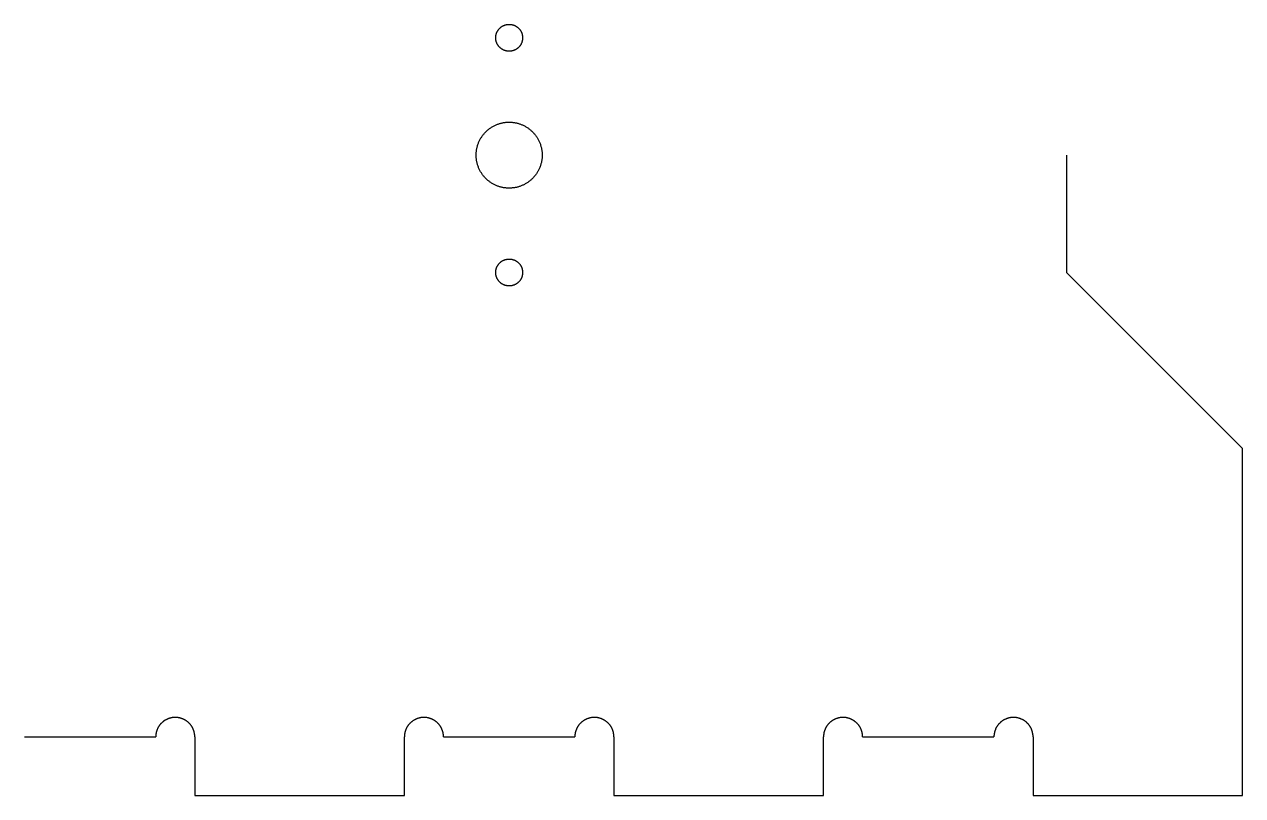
# Model space of a CAD drawing. Extents: x 20 to 1200, y -2407 to -64.
# Drawn here: x 900.9 to 1150, y -281 to -123.2 of the extents above; entities that cross this region are included whole.
import ezdxf

# ---------------------------------------------------------------- set-up
doc = ezdxf.new("R2010")
doc.units = 0
doc.layers.add('DEFAULT', color=18, linetype='CONTINUOUS')

msp = doc.modelspace()

# ---------------------------------------------------------------- linework, layer by layer
at = {"layer": 'DEFAULT', "color": 18}
for p, q in [((1114, -150.0001), (1114, -174.0001)), ((1150, -210.0001), (1114, -174.0001)), ((1150, -281), (1150, -210.0001)), ((900.8571, -269), (927.7143, -269)), ((935.7143, -269), (935.7143, -281)), ((978.5714, -281), (978.5714, -269)), ((986.5714, -269), (1013.4286, -269)), ((1021.4286, -269), (1021.4286, -281)), ((1064.2857, -281), (1064.2857, -269)), ((1072.2857, -269), (1099.1429, -269)), ((1107.143, -269), (1107.143, -281)), ((935.7143, -281), (978.5714, -281)), ((1021.4286, -281), (1064.2857, -281)), ((1107.143, -281), (1150, -281))]:
    msp.add_line(p, q, dxfattribs=at)
for points in [[(1002.75, -126, 0), (1002.75, -126.055, 0), (1002.75, -126.109, 0), (1002.75, -126.165, 0), (1002.74, -126.22, 0), (1002.74, -126.276, 0), (1002.73, -126.332, 0), (1002.72, -126.389, 0), (1002.71, -126.445, 0), (1002.7, -126.502, 0), (1002.69, -126.559, 0), (1002.68, -126.616, 0), (1002.67, -126.674, 0), (1002.65, -126.731, 0), (1002.63, -126.788, 0), (1002.62, -126.845, 0), (1002.6, -126.902, 0), (1002.58, -126.959, 0), (1002.56, -127.016, 0), (1002.53, -127.072, 0), (1002.51, -127.129, 0), (1002.48, -127.184, 0), (1002.45, -127.24, 0), (1002.43, -127.295, 0), (1002.4, -127.349, 0), (1002.36, -127.404, 0), (1002.33, -127.457, 0), (1002.3, -127.51, 0), (1002.26, -127.562, 0), (1002.23, -127.614, 0), (1002.19, -127.664, 0), (1002.15, -127.714, 0), (1002.11, -127.763, 0), (1002.07, -127.811, 0), (1002.03, -127.859, 0), (1001.98, -127.905, 0), (1001.94, -127.95, 0), (1001.89, -127.994, 0), (1001.85, -128.038, 0), (1001.8, -128.08, 0), (1001.75, -128.121, 0), (1001.7, -128.16, 0), (1001.65, -128.199, 0), (1001.6, -128.236, 0), (1001.55, -128.272, 0), (1001.5, -128.307, 0), (1001.44, -128.341, 0), (1001.39, -128.373, 0), (1001.34, -128.404, 0), (1001.28, -128.433, 0), (1001.23, -128.462, 0), (1001.17, -128.489, 0), (1001.11, -128.514, 0), (1001.06, -128.538, 0), (1001, -128.561, 0), (1000.94, -128.583, 0), (1000.89, -128.603, 0), (1000.83, -128.622, 0), (1000.77, -128.639, 0), (1000.72, -128.655, 0), (1000.66, -128.67, 0), (1000.6, -128.683, 0), (1000.54, -128.696, 0), (1000.49, -128.706, 0), (1000.43, -128.716, 0), (1000.37, -128.724, 0), (1000.32, -128.732, 0), (1000.26, -128.738, 0), (1000.21, -128.742, 0), (1000.15, -128.746, 0), (1000.1, -128.748, 0), (1000.04, -128.75, 0), (999.986, -128.75, 0), (999.932, -128.749, 0), (999.877, -128.747, 0), (999.822, -128.744, 0), (999.766, -128.74, 0), (999.71, -128.735, 0), (999.654, -128.728, 0), (999.597, -128.72, 0), (999.54, -128.711, 0), (999.484, -128.701, 0), (999.427, -128.69, 0), (999.369, -128.677, 0), (999.312, -128.663, 0), (999.255, -128.647, 0), (999.198, -128.63, 0), (999.141, -128.612, 0), (999.084, -128.593, 0), (999.027, -128.572, 0), (998.97, -128.55, 0), (998.914, -128.526, 0), (998.858, -128.502, 0), (998.802, -128.475, 0), (998.746, -128.448, 0), (998.691, -128.419, 0), (998.637, -128.389, 0), (998.583, -128.357, 0), (998.53, -128.324, 0), (998.477, -128.29, 0), (998.425, -128.254, 0), (998.374, -128.218, 0), (998.323, -128.18, 0), (998.274, -128.141, 0), (998.225, -128.1, 0), (998.177, -128.059, 0), (998.13, -128.016, 0), (998.084, -127.973, 0), (998.039, -127.928, 0), (997.995, -127.882, 0), (997.952, -127.835, 0), (997.91, -127.787, 0), (997.869, -127.739, 0), (997.83, -127.689, 0), (997.792, -127.639, 0), (997.755, -127.588, 0), (997.719, -127.536, 0), (997.684, -127.484, 0), (997.651, -127.43, 0), (997.619, -127.377, 0), (997.589, -127.322, 0), (997.559, -127.267, 0), (997.532, -127.212, 0), (997.505, -127.157, 0), (997.48, -127.101, 0), (997.456, -127.044, 0), (997.433, -126.988, 0), (997.412, -126.931, 0), (997.392, -126.874, 0), (997.374, -126.817, 0), (997.357, -126.759, 0), (997.341, -126.702, 0), (997.327, -126.645, 0), (997.314, -126.588, 0), (997.302, -126.531, 0), (997.291, -126.474, 0), (997.282, -126.417, 0), (997.274, -126.36, 0), (997.267, -126.304, 0), (997.261, -126.248, 0), (997.257, -126.192, 0), (997.253, -126.137, 0), (997.251, -126.082, 0), (997.25, -126.027, 0), (997.25, -125.973, 0), (997.251, -125.918, 0), (997.253, -125.863, 0), (997.257, -125.808, 0), (997.261, -125.752, 0), (997.267, -125.696, 0), (997.274, -125.64, 0), (997.282, -125.583, 0), (997.291, -125.526, 0), (997.302, -125.469, 0), (997.314, -125.412, 0), (997.327, -125.355, 0), (997.341, -125.298, 0), (997.357, -125.241, 0), (997.374, -125.184, 0), (997.392, -125.126, 0), (997.412, -125.069, 0), (997.433, -125.013, 0), (997.456, -124.956, 0), (997.48, -124.9, 0), (997.505, -124.844, 0), (997.532, -124.788, 0), (997.559, -124.733, 0), (997.589, -124.678, 0), (997.619, -124.624, 0), (997.651, -124.57, 0), (997.684, -124.517, 0), (997.719, -124.464, 0), (997.755, -124.412, 0), (997.792, -124.361, 0), (997.83, -124.311, 0), (997.869, -124.261, 0), (997.91, -124.213, 0), (997.952, -124.165, 0), (997.995, -124.118, 0), (998.039, -124.072, 0), (998.084, -124.028, 0), (998.13, -123.984, 0), (998.177, -123.941, 0), (998.225, -123.9, 0), (998.274, -123.86, 0), (998.323, -123.82, 0), (998.374, -123.782, 0), (998.425, -123.746, 0), (998.477, -123.71, 0), (998.53, -123.676, 0), (998.583, -123.643, 0), (998.637, -123.612, 0), (998.691, -123.581, 0), (998.746, -123.552, 0), (998.802, -123.525, 0), (998.858, -123.499, 0), (998.914, -123.474, 0), (998.97, -123.45, 0), (999.027, -123.428, 0), (999.084, -123.407, 0), (999.141, -123.388, 0), (999.198, -123.37, 0), (999.255, -123.353, 0), (999.312, -123.338, 0), (999.369, -123.323, 0), (999.427, -123.311, 0), (999.484, -123.299, 0), (999.54, -123.289, 0), (999.597, -123.28, 0), (999.654, -123.272, 0), (999.71, -123.265, 0), (999.766, -123.26, 0), (999.822, -123.256, 0), (999.877, -123.253, 0), (999.932, -123.251, 0), (999.986, -123.25, 0), (1000.04, -123.25, 0), (1000.1, -123.252, 0), (1000.15, -123.254, 0), (1000.21, -123.258, 0), (1000.26, -123.263, 0), (1000.32, -123.269, 0), (1000.37, -123.276, 0), (1000.43, -123.284, 0), (1000.49, -123.294, 0), (1000.54, -123.305, 0), (1000.6, -123.317, 0), (1000.66, -123.33, 0), (1000.72, -123.345, 0), (1000.77, -123.361, 0), (1000.83, -123.379, 0), (1000.89, -123.397, 0), (1000.94, -123.418, 0), (1001, -123.439, 0), (1001.06, -123.462, 0), (1001.11, -123.486, 0), (1001.17, -123.512, 0), (1001.23, -123.538, 0), (1001.28, -123.567, 0), (1001.34, -123.596, 0), (1001.39, -123.627, 0), (1001.44, -123.659, 0), (1001.5, -123.693, 0), (1001.55, -123.728, 0), (1001.6, -123.764, 0), (1001.65, -123.801, 0), (1001.7, -123.84, 0), (1001.75, -123.88, 0), (1001.8, -123.92, 0), (1001.85, -123.963, 0), (1001.89, -124.006, 0), (1001.94, -124.05, 0), (1001.98, -124.095, 0), (1002.03, -124.142, 0), (1002.07, -124.189, 0), (1002.11, -124.237, 0), (1002.15, -124.286, 0), (1002.19, -124.336, 0), (1002.23, -124.387, 0), (1002.26, -124.438, 0), (1002.3, -124.49, 0), (1002.33, -124.543, 0), (1002.36, -124.597, 0), (1002.4, -124.651, 0), (1002.43, -124.705, 0), (1002.45, -124.76, 0), (1002.48, -124.816, 0), (1002.51, -124.872, 0), (1002.53, -124.928, 0), (1002.56, -124.984, 0), (1002.58, -125.041, 0), (1002.6, -125.098, 0), (1002.62, -125.155, 0), (1002.63, -125.212, 0), (1002.65, -125.269, 0), (1002.67, -125.327, 0), (1002.68, -125.384, 0), (1002.69, -125.441, 0), (1002.7, -125.498, 0), (1002.71, -125.555, 0), (1002.72, -125.611, 0), (1002.73, -125.668, 0), (1002.74, -125.724, 0), (1002.74, -125.78, 0), (1002.75, -125.836, 0), (1002.75, -125.891, 0), (1002.75, -125.946, 0), (1002.75, -126, 0)], [(1006.75, -150, 0), (1006.75, -150.134, 0), (1006.74, -150.268, 0), (1006.74, -150.404, 0), (1006.73, -150.54, 0), (1006.72, -150.678, 0), (1006.7, -150.815, 0), (1006.68, -150.954, 0), (1006.66, -151.093, 0), (1006.64, -151.233, 0), (1006.61, -151.373, 0), (1006.58, -151.513, 0), (1006.54, -151.653, 0), (1006.51, -151.794, 0), (1006.47, -151.934, 0), (1006.42, -152.075, 0), (1006.38, -152.215, 0), (1006.33, -152.354, 0), (1006.27, -152.493, 0), (1006.22, -152.632, 0), (1006.16, -152.77, 0), (1006.09, -152.907, 0), (1006.03, -153.043, 0), (1005.95, -153.178, 0), (1005.88, -153.312, 0), (1005.8, -153.445, 0), (1005.72, -153.576, 0), (1005.64, -153.706, 0), (1005.56, -153.834, 0), (1005.47, -153.96, 0), (1005.37, -154.085, 0), (1005.28, -154.207, 0), (1005.18, -154.328, 0), (1005.08, -154.446, 0), (1004.98, -154.562, 0), (1004.87, -154.676, 0), (1004.76, -154.787, 0), (1004.65, -154.895, 0), (1004.53, -155.001, 0), (1004.42, -155.105, 0), (1004.3, -155.205, 0), (1004.18, -155.303, 0), (1004.05, -155.397, 0), (1003.93, -155.489, 0), (1003.8, -155.578, 0), (1003.67, -155.663, 0), (1003.54, -155.745, 0), (1003.41, -155.824, 0), (1003.28, -155.9, 0), (1003.14, -155.973, 0), (1003.01, -156.042, 0), (1002.87, -156.108, 0), (1002.74, -156.171, 0), (1002.6, -156.23, 0), (1002.46, -156.286, 0), (1002.32, -156.339, 0), (1002.18, -156.389, 0), (1002.04, -156.435, 0), (1001.9, -156.478, 0), (1001.76, -156.517, 0), (1001.62, -156.553, 0), (1001.48, -156.586, 0), (1001.34, -156.616, 0), (1001.2, -156.643, 0), (1001.06, -156.667, 0), (1000.92, -156.687, 0), (1000.78, -156.705, 0), (1000.64, -156.719, 0), (1000.51, -156.731, 0), (1000.37, -156.74, 0), (1000.23, -156.746, 0), (1000.1, -156.749, 0), (999.967, -156.75, 0), (999.833, -156.748, 0), (999.698, -156.743, 0), (999.562, -156.736, 0), (999.426, -156.726, 0), (999.288, -156.713, 0), (999.15, -156.696, 0), (999.011, -156.677, 0), (998.872, -156.655, 0), (998.732, -156.63, 0), (998.592, -156.602, 0), (998.452, -156.57, 0), (998.312, -156.536, 0), (998.171, -156.498, 0), (998.031, -156.457, 0), (997.891, -156.412, 0), (997.751, -156.364, 0), (997.611, -156.313, 0), (997.472, -156.259, 0), (997.334, -156.201, 0), (997.196, -156.14, 0), (997.059, -156.076, 0), (996.923, -156.008, 0), (996.788, -155.937, 0), (996.655, -155.863, 0), (996.522, -155.785, 0), (996.391, -155.705, 0), (996.262, -155.621, 0), (996.134, -155.534, 0), (996.009, -155.444, 0), (995.884, -155.35, 0), (995.762, -155.254, 0), (995.643, -155.155, 0), (995.525, -155.053, 0), (995.409, -154.949, 0), (995.296, -154.841, 0), (995.186, -154.732, 0), (995.078, -154.619, 0), (994.973, -154.504, 0), (994.87, -154.387, 0), (994.77, -154.268, 0), (994.674, -154.146, 0), (994.58, -154.023, 0), (994.489, -153.897, 0), (994.401, -153.77, 0), (994.316, -153.641, 0), (994.235, -153.511, 0), (994.156, -153.379, 0), (994.081, -153.245, 0), (994.01, -153.111, 0), (993.941, -152.975, 0), (993.876, -152.839, 0), (993.814, -152.701, 0), (993.755, -152.563, 0), (993.7, -152.424, 0), (993.648, -152.284, 0), (993.6, -152.145, 0), (993.554, -152.004, 0), (993.512, -151.864, 0), (993.474, -151.724, 0), (993.438, -151.583, 0), (993.406, -151.443, 0), (993.377, -151.303, 0), (993.351, -151.163, 0), (993.328, -151.024, 0), (993.308, -150.885, 0), (993.291, -150.746, 0), (993.277, -150.609, 0), (993.267, -150.472, 0), (993.258, -150.336, 0), (993.253, -150.201, 0), (993.25, -150.067, 0), (993.25, -149.933, 0), (993.253, -149.799, 0), (993.258, -149.664, 0), (993.267, -149.528, 0), (993.277, -149.391, 0), (993.291, -149.254, 0), (993.308, -149.116, 0), (993.328, -148.977, 0), (993.351, -148.837, 0), (993.377, -148.698, 0), (993.406, -148.557, 0), (993.438, -148.417, 0), (993.474, -148.277, 0), (993.512, -148.136, 0), (993.554, -147.996, 0), (993.6, -147.856, 0), (993.648, -147.716, 0), (993.7, -147.576, 0), (993.755, -147.437, 0), (993.814, -147.299, 0), (993.876, -147.162, 0), (993.941, -147.025, 0), (994.01, -146.889, 0), (994.081, -146.755, 0), (994.156, -146.622, 0), (994.235, -146.49, 0), (994.316, -146.359, 0), (994.401, -146.23, 0), (994.489, -146.103, 0), (994.58, -145.977, 0), (994.674, -145.854, 0), (994.77, -145.732, 0), (994.87, -145.613, 0), (994.973, -145.496, 0), (995.078, -145.381, 0), (995.186, -145.269, 0), (995.296, -145.159, 0), (995.409, -145.051, 0), (995.525, -144.947, 0), (995.643, -144.845, 0), (995.762, -144.746, 0), (995.884, -144.65, 0), (996.009, -144.557, 0), (996.134, -144.467, 0), (996.262, -144.38, 0), (996.391, -144.296, 0), (996.522, -144.215, 0), (996.655, -144.137, 0), (996.788, -144.063, 0), (996.923, -143.992, 0), (997.059, -143.925, 0), (997.196, -143.86, 0), (997.334, -143.799, 0), (997.472, -143.741, 0), (997.611, -143.687, 0), (997.751, -143.636, 0), (997.891, -143.588, 0), (998.031, -143.544, 0), (998.171, -143.503, 0), (998.312, -143.465, 0), (998.452, -143.43, 0), (998.592, -143.399, 0), (998.732, -143.37, 0), (998.872, -143.345, 0), (999.011, -143.323, 0), (999.15, -143.304, 0), (999.288, -143.288, 0), (999.426, -143.275, 0), (999.562, -143.264, 0), (999.698, -143.257, 0), (999.833, -143.252, 0), (999.967, -143.25, 0), (1000.1, -143.251, 0), (1000.23, -143.254, 0), (1000.37, -143.26, 0), (1000.51, -143.269, 0), (1000.64, -143.281, 0), (1000.78, -143.295, 0), (1000.92, -143.313, 0), (1001.06, -143.334, 0), (1001.2, -143.357, 0), (1001.34, -143.384, 0), (1001.48, -143.414, 0), (1001.62, -143.447, 0), (1001.76, -143.483, 0), (1001.9, -143.523, 0), (1002.04, -143.566, 0), (1002.18, -143.612, 0), (1002.32, -143.661, 0), (1002.46, -143.714, 0), (1002.6, -143.77, 0), (1002.74, -143.829, 0), (1002.87, -143.892, 0), (1003.01, -143.958, 0), (1003.14, -144.027, 0), (1003.28, -144.1, 0), (1003.41, -144.176, 0), (1003.54, -144.255, 0), (1003.67, -144.337, 0), (1003.8, -144.423, 0), (1003.93, -144.511, 0), (1004.05, -144.603, 0), (1004.18, -144.698, 0), (1004.3, -144.795, 0), (1004.42, -144.896, 0), (1004.53, -144.999, 0), (1004.65, -145.105, 0), (1004.76, -145.213, 0), (1004.87, -145.325, 0), (1004.98, -145.438, 0), (1005.08, -145.554, 0), (1005.18, -145.672, 0), (1005.28, -145.793, 0), (1005.37, -145.915, 0), (1005.47, -146.04, 0), (1005.56, -146.166, 0), (1005.64, -146.294, 0), (1005.72, -146.424, 0), (1005.8, -146.555, 0), (1005.88, -146.688, 0), (1005.95, -146.822, 0), (1006.03, -146.957, 0), (1006.09, -147.093, 0), (1006.16, -147.23, 0), (1006.22, -147.368, 0), (1006.27, -147.507, 0), (1006.33, -147.646, 0), (1006.38, -147.786, 0), (1006.42, -147.926, 0), (1006.47, -148.066, 0), (1006.51, -148.206, 0), (1006.54, -148.347, 0), (1006.58, -148.487, 0), (1006.61, -148.628, 0), (1006.64, -148.768, 0), (1006.66, -148.907, 0), (1006.68, -149.046, 0), (1006.7, -149.185, 0), (1006.72, -149.323, 0), (1006.73, -149.46, 0), (1006.74, -149.596, 0), (1006.74, -149.732, 0), (1006.75, -149.867, 0), (1006.75, -150, 0)], [(1002.75, -174, 0), (1002.75, -174.055, 0), (1002.75, -174.109, 0), (1002.75, -174.165, 0), (1002.74, -174.22, 0), (1002.74, -174.276, 0), (1002.73, -174.332, 0), (1002.72, -174.389, 0), (1002.71, -174.445, 0), (1002.7, -174.502, 0), (1002.69, -174.559, 0), (1002.68, -174.616, 0), (1002.67, -174.674, 0), (1002.65, -174.731, 0), (1002.63, -174.788, 0), (1002.62, -174.845, 0), (1002.6, -174.902, 0), (1002.58, -174.959, 0), (1002.56, -175.016, 0), (1002.53, -175.072, 0), (1002.51, -175.129, 0), (1002.48, -175.184, 0), (1002.45, -175.24, 0), (1002.43, -175.295, 0), (1002.4, -175.349, 0), (1002.36, -175.404, 0), (1002.33, -175.457, 0), (1002.3, -175.51, 0), (1002.26, -175.562, 0), (1002.23, -175.614, 0), (1002.19, -175.664, 0), (1002.15, -175.714, 0), (1002.11, -175.763, 0), (1002.07, -175.811, 0), (1002.03, -175.859, 0), (1001.98, -175.905, 0), (1001.94, -175.95, 0), (1001.89, -175.994, 0), (1001.85, -176.038, 0), (1001.8, -176.08, 0), (1001.75, -176.121, 0), (1001.7, -176.16, 0), (1001.65, -176.199, 0), (1001.6, -176.236, 0), (1001.55, -176.272, 0), (1001.5, -176.307, 0), (1001.44, -176.341, 0), (1001.39, -176.373, 0), (1001.34, -176.404, 0), (1001.28, -176.433, 0), (1001.23, -176.462, 0), (1001.17, -176.489, 0), (1001.11, -176.514, 0), (1001.06, -176.538, 0), (1001, -176.561, 0), (1000.94, -176.583, 0), (1000.89, -176.603, 0), (1000.83, -176.622, 0), (1000.77, -176.639, 0), (1000.72, -176.655, 0), (1000.66, -176.67, 0), (1000.6, -176.683, 0), (1000.54, -176.696, 0), (1000.49, -176.706, 0), (1000.43, -176.716, 0), (1000.37, -176.724, 0), (1000.32, -176.732, 0), (1000.26, -176.738, 0), (1000.21, -176.742, 0), (1000.15, -176.746, 0), (1000.1, -176.748, 0), (1000.04, -176.75, 0), (999.986, -176.75, 0), (999.932, -176.749, 0), (999.877, -176.747, 0), (999.822, -176.744, 0), (999.766, -176.74, 0), (999.71, -176.735, 0), (999.654, -176.728, 0), (999.597, -176.72, 0), (999.54, -176.711, 0), (999.484, -176.701, 0), (999.427, -176.69, 0), (999.369, -176.677, 0), (999.312, -176.663, 0), (999.255, -176.647, 0), (999.198, -176.63, 0), (999.141, -176.612, 0), (999.084, -176.593, 0), (999.027, -176.572, 0), (998.97, -176.55, 0), (998.914, -176.526, 0), (998.858, -176.502, 0), (998.802, -176.475, 0), (998.746, -176.448, 0), (998.691, -176.419, 0), (998.637, -176.389, 0), (998.583, -176.357, 0), (998.53, -176.324, 0), (998.477, -176.29, 0), (998.425, -176.254, 0), (998.374, -176.218, 0), (998.323, -176.18, 0), (998.274, -176.141, 0), (998.225, -176.1, 0), (998.177, -176.059, 0), (998.13, -176.016, 0), (998.084, -175.973, 0), (998.039, -175.928, 0), (997.995, -175.882, 0), (997.952, -175.835, 0), (997.91, -175.787, 0), (997.869, -175.739, 0), (997.83, -175.689, 0), (997.792, -175.639, 0), (997.755, -175.588, 0), (997.719, -175.536, 0), (997.684, -175.484, 0), (997.651, -175.43, 0), (997.619, -175.377, 0), (997.589, -175.322, 0), (997.559, -175.267, 0), (997.532, -175.212, 0), (997.505, -175.157, 0), (997.48, -175.101, 0), (997.456, -175.044, 0), (997.433, -174.988, 0), (997.412, -174.931, 0), (997.392, -174.874, 0), (997.374, -174.817, 0), (997.357, -174.759, 0), (997.341, -174.702, 0), (997.327, -174.645, 0), (997.314, -174.588, 0), (997.302, -174.531, 0), (997.291, -174.474, 0), (997.282, -174.417, 0), (997.274, -174.36, 0), (997.267, -174.304, 0), (997.261, -174.248, 0), (997.257, -174.192, 0), (997.253, -174.137, 0), (997.251, -174.082, 0), (997.25, -174.027, 0), (997.25, -173.973, 0), (997.251, -173.918, 0), (997.253, -173.863, 0), (997.257, -173.808, 0), (997.261, -173.752, 0), (997.267, -173.696, 0), (997.274, -173.64, 0), (997.282, -173.583, 0), (997.291, -173.526, 0), (997.302, -173.469, 0), (997.314, -173.412, 0), (997.327, -173.355, 0), (997.341, -173.298, 0), (997.357, -173.241, 0), (997.374, -173.184, 0), (997.392, -173.126, 0), (997.412, -173.069, 0), (997.433, -173.013, 0), (997.456, -172.956, 0), (997.48, -172.9, 0), (997.505, -172.844, 0), (997.532, -172.788, 0), (997.559, -172.733, 0), (997.589, -172.678, 0), (997.619, -172.624, 0), (997.651, -172.57, 0), (997.684, -172.517, 0), (997.719, -172.464, 0), (997.755, -172.412, 0), (997.792, -172.361, 0), (997.83, -172.311, 0), (997.869, -172.261, 0), (997.91, -172.213, 0), (997.952, -172.165, 0), (997.995, -172.118, 0), (998.039, -172.072, 0), (998.084, -172.028, 0), (998.13, -171.984, 0), (998.177, -171.941, 0), (998.225, -171.9, 0), (998.274, -171.86, 0), (998.323, -171.82, 0), (998.374, -171.782, 0), (998.425, -171.746, 0), (998.477, -171.71, 0), (998.53, -171.676, 0), (998.583, -171.643, 0), (998.637, -171.612, 0), (998.691, -171.581, 0), (998.746, -171.552, 0), (998.802, -171.525, 0), (998.858, -171.499, 0), (998.914, -171.474, 0), (998.97, -171.45, 0), (999.027, -171.428, 0), (999.084, -171.407, 0), (999.141, -171.388, 0), (999.198, -171.37, 0), (999.255, -171.353, 0), (999.312, -171.338, 0), (999.369, -171.323, 0), (999.427, -171.311, 0), (999.484, -171.299, 0), (999.54, -171.289, 0), (999.597, -171.28, 0), (999.654, -171.272, 0), (999.71, -171.265, 0), (999.766, -171.26, 0), (999.822, -171.256, 0), (999.877, -171.253, 0), (999.932, -171.251, 0), (999.986, -171.25, 0), (1000.04, -171.25, 0), (1000.1, -171.252, 0), (1000.15, -171.254, 0), (1000.21, -171.258, 0), (1000.26, -171.263, 0), (1000.32, -171.269, 0), (1000.37, -171.276, 0), (1000.43, -171.284, 0), (1000.49, -171.294, 0), (1000.54, -171.305, 0), (1000.6, -171.317, 0), (1000.66, -171.33, 0), (1000.72, -171.345, 0), (1000.77, -171.361, 0), (1000.83, -171.379, 0), (1000.89, -171.397, 0), (1000.94, -171.418, 0), (1001, -171.439, 0), (1001.06, -171.462, 0), (1001.11, -171.486, 0), (1001.17, -171.512, 0), (1001.23, -171.538, 0), (1001.28, -171.567, 0), (1001.34, -171.596, 0), (1001.39, -171.627, 0), (1001.44, -171.659, 0), (1001.5, -171.693, 0), (1001.55, -171.728, 0), (1001.6, -171.764, 0), (1001.65, -171.801, 0), (1001.7, -171.84, 0), (1001.75, -171.88, 0), (1001.8, -171.92, 0), (1001.85, -171.963, 0), (1001.89, -172.006, 0), (1001.94, -172.05, 0), (1001.98, -172.095, 0), (1002.03, -172.142, 0), (1002.07, -172.189, 0), (1002.11, -172.237, 0), (1002.15, -172.286, 0), (1002.19, -172.336, 0), (1002.23, -172.387, 0), (1002.26, -172.438, 0), (1002.3, -172.49, 0), (1002.33, -172.543, 0), (1002.36, -172.597, 0), (1002.4, -172.651, 0), (1002.43, -172.705, 0), (1002.45, -172.76, 0), (1002.48, -172.816, 0), (1002.51, -172.872, 0), (1002.53, -172.928, 0), (1002.56, -172.984, 0), (1002.58, -173.041, 0), (1002.6, -173.098, 0), (1002.62, -173.155, 0), (1002.63, -173.212, 0), (1002.65, -173.269, 0), (1002.67, -173.327, 0), (1002.68, -173.384, 0), (1002.69, -173.441, 0), (1002.7, -173.498, 0), (1002.71, -173.555, 0), (1002.72, -173.611, 0), (1002.73, -173.668, 0), (1002.74, -173.724, 0), (1002.74, -173.78, 0), (1002.75, -173.836, 0), (1002.75, -173.891, 0), (1002.75, -173.946, 0), (1002.75, -174, 0)], [(935.714, -269, 0), (935.714, -268.929, 0), (935.712, -268.857, 0), (935.708, -268.784, 0), (935.704, -268.711, 0), (935.698, -268.638, 0), (935.691, -268.565, 0), (935.682, -268.491, 0), (935.672, -268.417, 0), (935.66, -268.342, 0), (935.647, -268.267, 0), (935.632, -268.193, 0), (935.616, -268.118, 0), (935.598, -268.043, 0), (935.579, -267.967, 0), (935.558, -267.892, 0), (935.535, -267.817, 0), (935.511, -267.742, 0), (935.486, -267.667, 0), (935.459, -267.593, 0), (935.43, -267.518, 0), (935.399, -267.444, 0), (935.367, -267.37, 0), (935.334, -267.297, 0), (935.298, -267.224, 0), (935.262, -267.152, 0), (935.223, -267.08, 0), (935.183, -267.008, 0), (935.142, -266.938, 0), (935.098, -266.868, 0), (935.054, -266.798, 0), (935.008, -266.73, 0), (934.96, -266.662, 0), (934.911, -266.595, 0), (934.86, -266.53, 0), (934.808, -266.465, 0), (934.755, -266.401, 0), (934.7, -266.338, 0), (934.644, -266.277, 0), (934.587, -266.216, 0), (934.528, -266.157, 0), (934.468, -266.099, 0), (934.407, -266.042, 0), (934.345, -265.987, 0), (934.282, -265.933, 0), (934.217, -265.88, 0), (934.152, -265.829, 0), (934.086, -265.779, 0), (934.018, -265.73, 0), (933.95, -265.683, 0), (933.882, -265.638, 0), (933.812, -265.594, 0), (933.742, -265.552, 0), (933.67, -265.511, 0), (933.599, -265.472, 0), (933.527, -265.434, 0), (933.454, -265.398, 0), (933.381, -265.364, 0), (933.307, -265.331, 0), (933.233, -265.3, 0), (933.159, -265.27, 0), (933.084, -265.242, 0), (933.009, -265.215, 0), (932.935, -265.191, 0), (932.86, -265.167, 0), (932.784, -265.146, 0), (932.709, -265.126, 0), (932.634, -265.107, 0), (932.559, -265.09, 0), (932.484, -265.075, 0), (932.409, -265.061, 0), (932.335, -265.048, 0), (932.261, -265.037, 0), (932.187, -265.028, 0), (932.113, -265.02, 0), (932.039, -265.013, 0), (931.966, -265.008, 0), (931.894, -265.004, 0), (931.822, -265.001, 0), (931.75, -265, 0), (931.679, -265, 0), (931.607, -265.001, 0), (931.535, -265.004, 0), (931.462, -265.008, 0), (931.389, -265.013, 0), (931.316, -265.02, 0), (931.242, -265.028, 0), (931.168, -265.037, 0), (931.094, -265.048, 0), (931.019, -265.061, 0), (930.944, -265.075, 0), (930.869, -265.09, 0), (930.794, -265.107, 0), (930.719, -265.126, 0), (930.644, -265.146, 0), (930.569, -265.167, 0), (930.494, -265.191, 0), (930.419, -265.215, 0), (930.344, -265.242, 0), (930.27, -265.27, 0), (930.196, -265.3, 0), (930.122, -265.331, 0), (930.048, -265.364, 0), (929.975, -265.398, 0), (929.902, -265.434, 0), (929.83, -265.472, 0), (929.758, -265.511, 0), (929.687, -265.552, 0), (929.617, -265.594, 0), (929.547, -265.638, 0), (929.478, -265.683, 0), (929.41, -265.73, 0), (929.343, -265.779, 0), (929.277, -265.829, 0), (929.211, -265.88, 0), (929.147, -265.933, 0), (929.084, -265.987, 0), (929.022, -266.042, 0), (928.961, -266.099, 0), (928.901, -266.157, 0), (928.842, -266.216, 0), (928.785, -266.277, 0), (928.729, -266.338, 0), (928.674, -266.401, 0), (928.62, -266.465, 0), (928.568, -266.53, 0), (928.518, -266.595, 0), (928.469, -266.662, 0), (928.421, -266.73, 0), (928.375, -266.798, 0), (928.33, -266.868, 0), (928.287, -266.938, 0), (928.245, -267.008, 0), (928.205, -267.08, 0), (928.167, -267.152, 0), (928.13, -267.224, 0), (928.095, -267.297, 0), (928.061, -267.37, 0), (928.029, -267.444, 0), (927.999, -267.518, 0), (927.97, -267.593, 0), (927.943, -267.667, 0), (927.917, -267.742, 0), (927.893, -267.817, 0), (927.871, -267.892, 0), (927.85, -267.967, 0), (927.831, -268.043, 0), (927.813, -268.118, 0), (927.797, -268.193, 0), (927.782, -268.267, 0), (927.769, -268.342, 0), (927.757, -268.417, 0), (927.747, -268.491, 0), (927.738, -268.565, 0), (927.731, -268.638, 0), (927.725, -268.711, 0), (927.72, -268.784, 0), (927.717, -268.857, 0), (927.715, -268.929, 0), (927.714, -269, 0)], [(986.571, -269, 0), (986.571, -268.929, 0), (986.569, -268.857, 0), (986.566, -268.784, 0), (986.561, -268.711, 0), (986.555, -268.638, 0), (986.548, -268.565, 0), (986.539, -268.491, 0), (986.529, -268.417, 0), (986.517, -268.342, 0), (986.504, -268.267, 0), (986.489, -268.193, 0), (986.473, -268.118, 0), (986.455, -268.043, 0), (986.436, -267.967, 0), (986.415, -267.892, 0), (986.393, -267.817, 0), (986.369, -267.742, 0), (986.343, -267.667, 0), (986.316, -267.593, 0), (986.287, -267.518, 0), (986.256, -267.444, 0), (986.224, -267.37, 0), (986.191, -267.297, 0), (986.156, -267.224, 0), (986.119, -267.152, 0), (986.08, -267.08, 0), (986.04, -267.008, 0), (985.999, -266.938, 0), (985.956, -266.868, 0), (985.911, -266.798, 0), (985.865, -266.73, 0), (985.817, -266.662, 0), (985.768, -266.595, 0), (985.717, -266.53, 0), (985.665, -266.465, 0), (985.612, -266.401, 0), (985.557, -266.338, 0), (985.501, -266.277, 0), (985.444, -266.216, 0), (985.385, -266.157, 0), (985.325, -266.099, 0), (985.264, -266.042, 0), (985.202, -265.987, 0), (985.139, -265.933, 0), (985.074, -265.88, 0), (985.009, -265.829, 0), (984.943, -265.779, 0), (984.876, -265.73, 0), (984.808, -265.683, 0), (984.739, -265.638, 0), (984.669, -265.594, 0), (984.599, -265.552, 0), (984.528, -265.511, 0), (984.456, -265.472, 0), (984.384, -265.434, 0), (984.311, -265.398, 0), (984.238, -265.364, 0), (984.164, -265.331, 0), (984.09, -265.3, 0), (984.016, -265.27, 0), (983.941, -265.242, 0), (983.867, -265.215, 0), (983.792, -265.191, 0), (983.717, -265.167, 0), (983.642, -265.146, 0), (983.566, -265.126, 0), (983.491, -265.107, 0), (983.416, -265.09, 0), (983.341, -265.075, 0), (983.267, -265.061, 0), (983.192, -265.048, 0), (983.118, -265.037, 0), (983.044, -265.028, 0), (982.97, -265.02, 0), (982.896, -265.013, 0), (982.823, -265.008, 0), (982.751, -265.004, 0), (982.679, -265.001, 0), (982.607, -265, 0), (982.536, -265, 0), (982.464, -265.001, 0), (982.392, -265.004, 0), (982.319, -265.008, 0), (982.246, -265.013, 0), (982.173, -265.02, 0), (982.099, -265.028, 0), (982.025, -265.037, 0), (981.951, -265.048, 0), (981.876, -265.061, 0), (981.801, -265.075, 0), (981.727, -265.09, 0), (981.652, -265.107, 0), (981.576, -265.126, 0), (981.501, -265.146, 0), (981.426, -265.167, 0), (981.351, -265.191, 0), (981.276, -265.215, 0), (981.201, -265.242, 0), (981.127, -265.27, 0), (981.053, -265.3, 0), (980.979, -265.331, 0), (980.905, -265.364, 0), (980.832, -265.398, 0), (980.759, -265.434, 0), (980.687, -265.472, 0), (980.615, -265.511, 0), (980.544, -265.552, 0), (980.474, -265.594, 0), (980.404, -265.638, 0), (980.335, -265.683, 0), (980.267, -265.73, 0), (980.2, -265.779, 0), (980.134, -265.829, 0), (980.068, -265.88, 0), (980.004, -265.933, 0), (979.941, -265.987, 0), (979.879, -266.042, 0), (979.818, -266.099, 0), (979.758, -266.157, 0), (979.699, -266.216, 0), (979.642, -266.277, 0), (979.586, -266.338, 0), (979.531, -266.401, 0), (979.477, -266.465, 0), (979.425, -266.53, 0), (979.375, -266.595, 0), (979.326, -266.662, 0), (979.278, -266.73, 0), (979.232, -266.798, 0), (979.187, -266.868, 0), (979.144, -266.938, 0), (979.103, -267.008, 0), (979.063, -267.08, 0), (979.024, -267.152, 0), (978.987, -267.224, 0), (978.952, -267.297, 0), (978.918, -267.37, 0), (978.886, -267.444, 0), (978.856, -267.518, 0), (978.827, -267.593, 0), (978.8, -267.667, 0), (978.774, -267.742, 0), (978.75, -267.817, 0), (978.728, -267.892, 0), (978.707, -267.967, 0), (978.688, -268.043, 0), (978.67, -268.118, 0), (978.654, -268.193, 0), (978.639, -268.267, 0), (978.626, -268.342, 0), (978.614, -268.417, 0), (978.604, -268.491, 0), (978.595, -268.565, 0), (978.588, -268.638, 0), (978.582, -268.711, 0), (978.577, -268.784, 0), (978.574, -268.857, 0), (978.572, -268.929, 0), (978.571, -269, 0)], [(1021.43, -269, 0), (1021.43, -268.929, 0), (1021.43, -268.857, 0), (1021.42, -268.784, 0), (1021.42, -268.711, 0), (1021.41, -268.638, 0), (1021.4, -268.565, 0), (1021.4, -268.491, 0), (1021.39, -268.417, 0), (1021.37, -268.342, 0), (1021.36, -268.267, 0), (1021.35, -268.193, 0), (1021.33, -268.118, 0), (1021.31, -268.043, 0), (1021.29, -267.967, 0), (1021.27, -267.892, 0), (1021.25, -267.817, 0), (1021.23, -267.742, 0), (1021.2, -267.667, 0), (1021.17, -267.593, 0), (1021.14, -267.518, 0), (1021.11, -267.444, 0), (1021.08, -267.37, 0), (1021.05, -267.297, 0), (1021.01, -267.224, 0), (1020.98, -267.152, 0), (1020.94, -267.08, 0), (1020.9, -267.008, 0), (1020.86, -266.938, 0), (1020.81, -266.868, 0), (1020.77, -266.798, 0), (1020.72, -266.73, 0), (1020.67, -266.662, 0), (1020.63, -266.595, 0), (1020.57, -266.53, 0), (1020.52, -266.465, 0), (1020.47, -266.401, 0), (1020.41, -266.338, 0), (1020.36, -266.277, 0), (1020.3, -266.216, 0), (1020.24, -266.157, 0), (1020.18, -266.099, 0), (1020.12, -266.042, 0), (1020.06, -265.987, 0), (1020, -265.933, 0), (1019.93, -265.88, 0), (1019.87, -265.829, 0), (1019.8, -265.779, 0), (1019.73, -265.73, 0), (1019.66, -265.683, 0), (1019.6, -265.638, 0), (1019.53, -265.594, 0), (1019.46, -265.552, 0), (1019.38, -265.511, 0), (1019.31, -265.472, 0), (1019.24, -265.434, 0), (1019.17, -265.398, 0), (1019.09, -265.364, 0), (1019.02, -265.331, 0), (1018.95, -265.3, 0), (1018.87, -265.27, 0), (1018.8, -265.242, 0), (1018.72, -265.215, 0), (1018.65, -265.191, 0), (1018.57, -265.167, 0), (1018.5, -265.146, 0), (1018.42, -265.126, 0), (1018.35, -265.107, 0), (1018.27, -265.09, 0), (1018.2, -265.075, 0), (1018.12, -265.061, 0), (1018.05, -265.048, 0), (1017.97, -265.037, 0), (1017.9, -265.028, 0), (1017.83, -265.02, 0), (1017.75, -265.013, 0), (1017.68, -265.008, 0), (1017.61, -265.004, 0), (1017.54, -265.001, 0), (1017.46, -265, 0), (1017.39, -265, 0), (1017.32, -265.001, 0), (1017.25, -265.004, 0), (1017.18, -265.008, 0), (1017.1, -265.013, 0), (1017.03, -265.02, 0), (1016.96, -265.028, 0), (1016.88, -265.037, 0), (1016.81, -265.048, 0), (1016.73, -265.061, 0), (1016.66, -265.075, 0), (1016.58, -265.09, 0), (1016.51, -265.107, 0), (1016.43, -265.126, 0), (1016.36, -265.146, 0), (1016.28, -265.167, 0), (1016.21, -265.191, 0), (1016.13, -265.215, 0), (1016.06, -265.242, 0), (1015.98, -265.27, 0), (1015.91, -265.3, 0), (1015.84, -265.331, 0), (1015.76, -265.364, 0), (1015.69, -265.398, 0), (1015.62, -265.434, 0), (1015.54, -265.472, 0), (1015.47, -265.511, 0), (1015.4, -265.552, 0), (1015.33, -265.594, 0), (1015.26, -265.638, 0), (1015.19, -265.683, 0), (1015.12, -265.73, 0), (1015.06, -265.779, 0), (1014.99, -265.829, 0), (1014.93, -265.88, 0), (1014.86, -265.933, 0), (1014.8, -265.987, 0), (1014.74, -266.042, 0), (1014.67, -266.099, 0), (1014.61, -266.157, 0), (1014.56, -266.216, 0), (1014.5, -266.277, 0), (1014.44, -266.338, 0), (1014.39, -266.401, 0), (1014.33, -266.465, 0), (1014.28, -266.53, 0), (1014.23, -266.595, 0), (1014.18, -266.662, 0), (1014.14, -266.73, 0), (1014.09, -266.798, 0), (1014.04, -266.868, 0), (1014, -266.938, 0), (1013.96, -267.008, 0), (1013.92, -267.08, 0), (1013.88, -267.152, 0), (1013.84, -267.224, 0), (1013.81, -267.297, 0), (1013.78, -267.37, 0), (1013.74, -267.444, 0), (1013.71, -267.518, 0), (1013.68, -267.593, 0), (1013.66, -267.667, 0), (1013.63, -267.742, 0), (1013.61, -267.817, 0), (1013.59, -267.892, 0), (1013.56, -267.967, 0), (1013.54, -268.043, 0), (1013.53, -268.118, 0), (1013.51, -268.193, 0), (1013.5, -268.267, 0), (1013.48, -268.342, 0), (1013.47, -268.417, 0), (1013.46, -268.491, 0), (1013.45, -268.565, 0), (1013.44, -268.638, 0), (1013.44, -268.711, 0), (1013.43, -268.784, 0), (1013.43, -268.857, 0), (1013.43, -268.929, 0), (1013.43, -269, 0)], [(1072.29, -269, 0), (1072.29, -268.929, 0), (1072.28, -268.857, 0), (1072.28, -268.784, 0), (1072.28, -268.711, 0), (1072.27, -268.638, 0), (1072.26, -268.565, 0), (1072.25, -268.491, 0), (1072.24, -268.417, 0), (1072.23, -268.342, 0), (1072.22, -268.267, 0), (1072.2, -268.193, 0), (1072.19, -268.118, 0), (1072.17, -268.043, 0), (1072.15, -267.967, 0), (1072.13, -267.892, 0), (1072.11, -267.817, 0), (1072.08, -267.742, 0), (1072.06, -267.667, 0), (1072.03, -267.593, 0), (1072, -267.518, 0), (1071.97, -267.444, 0), (1071.94, -267.37, 0), (1071.91, -267.297, 0), (1071.87, -267.224, 0), (1071.83, -267.152, 0), (1071.79, -267.08, 0), (1071.75, -267.008, 0), (1071.71, -266.938, 0), (1071.67, -266.868, 0), (1071.63, -266.798, 0), (1071.58, -266.73, 0), (1071.53, -266.662, 0), (1071.48, -266.595, 0), (1071.43, -266.53, 0), (1071.38, -266.465, 0), (1071.33, -266.401, 0), (1071.27, -266.338, 0), (1071.22, -266.277, 0), (1071.16, -266.216, 0), (1071.1, -266.157, 0), (1071.04, -266.099, 0), (1070.98, -266.042, 0), (1070.92, -265.987, 0), (1070.85, -265.933, 0), (1070.79, -265.88, 0), (1070.72, -265.829, 0), (1070.66, -265.779, 0), (1070.59, -265.73, 0), (1070.52, -265.683, 0), (1070.45, -265.638, 0), (1070.38, -265.594, 0), (1070.31, -265.552, 0), (1070.24, -265.511, 0), (1070.17, -265.472, 0), (1070.1, -265.434, 0), (1070.03, -265.398, 0), (1069.95, -265.364, 0), (1069.88, -265.331, 0), (1069.8, -265.3, 0), (1069.73, -265.27, 0), (1069.66, -265.242, 0), (1069.58, -265.215, 0), (1069.51, -265.191, 0), (1069.43, -265.167, 0), (1069.36, -265.146, 0), (1069.28, -265.126, 0), (1069.21, -265.107, 0), (1069.13, -265.09, 0), (1069.06, -265.075, 0), (1068.98, -265.061, 0), (1068.91, -265.048, 0), (1068.83, -265.037, 0), (1068.76, -265.028, 0), (1068.68, -265.02, 0), (1068.61, -265.013, 0), (1068.54, -265.008, 0), (1068.47, -265.004, 0), (1068.39, -265.001, 0), (1068.32, -265, 0), (1068.25, -265, 0), (1068.18, -265.001, 0), (1068.11, -265.004, 0), (1068.03, -265.008, 0), (1067.96, -265.013, 0), (1067.89, -265.02, 0), (1067.81, -265.028, 0), (1067.74, -265.037, 0), (1067.67, -265.048, 0), (1067.59, -265.061, 0), (1067.52, -265.075, 0), (1067.44, -265.09, 0), (1067.37, -265.107, 0), (1067.29, -265.126, 0), (1067.22, -265.146, 0), (1067.14, -265.167, 0), (1067.07, -265.191, 0), (1066.99, -265.215, 0), (1066.92, -265.242, 0), (1066.84, -265.27, 0), (1066.77, -265.3, 0), (1066.69, -265.331, 0), (1066.62, -265.364, 0), (1066.55, -265.398, 0), (1066.47, -265.434, 0), (1066.4, -265.472, 0), (1066.33, -265.511, 0), (1066.26, -265.552, 0), (1066.19, -265.594, 0), (1066.12, -265.638, 0), (1066.05, -265.683, 0), (1065.98, -265.73, 0), (1065.91, -265.779, 0), (1065.85, -265.829, 0), (1065.78, -265.88, 0), (1065.72, -265.933, 0), (1065.66, -265.987, 0), (1065.59, -266.042, 0), (1065.53, -266.099, 0), (1065.47, -266.157, 0), (1065.41, -266.216, 0), (1065.36, -266.277, 0), (1065.3, -266.338, 0), (1065.25, -266.401, 0), (1065.19, -266.465, 0), (1065.14, -266.53, 0), (1065.09, -266.595, 0), (1065.04, -266.662, 0), (1064.99, -266.73, 0), (1064.95, -266.798, 0), (1064.9, -266.868, 0), (1064.86, -266.938, 0), (1064.82, -267.008, 0), (1064.78, -267.08, 0), (1064.74, -267.152, 0), (1064.7, -267.224, 0), (1064.67, -267.297, 0), (1064.63, -267.37, 0), (1064.6, -267.444, 0), (1064.57, -267.518, 0), (1064.54, -267.593, 0), (1064.51, -267.667, 0), (1064.49, -267.742, 0), (1064.46, -267.817, 0), (1064.44, -267.892, 0), (1064.42, -267.967, 0), (1064.4, -268.043, 0), (1064.38, -268.118, 0), (1064.37, -268.193, 0), (1064.35, -268.267, 0), (1064.34, -268.342, 0), (1064.33, -268.417, 0), (1064.32, -268.491, 0), (1064.31, -268.565, 0), (1064.3, -268.638, 0), (1064.3, -268.711, 0), (1064.29, -268.784, 0), (1064.29, -268.857, 0), (1064.29, -268.929, 0), (1064.29, -269, 0)], [(1107.14, -269, 0), (1107.14, -268.929, 0), (1107.14, -268.857, 0), (1107.14, -268.784, 0), (1107.13, -268.711, 0), (1107.13, -268.638, 0), (1107.12, -268.565, 0), (1107.11, -268.491, 0), (1107.1, -268.417, 0), (1107.09, -268.342, 0), (1107.08, -268.267, 0), (1107.06, -268.193, 0), (1107.04, -268.118, 0), (1107.03, -268.043, 0), (1107.01, -267.967, 0), (1106.99, -267.892, 0), (1106.96, -267.817, 0), (1106.94, -267.742, 0), (1106.91, -267.667, 0), (1106.89, -267.593, 0), (1106.86, -267.518, 0), (1106.83, -267.444, 0), (1106.8, -267.37, 0), (1106.76, -267.297, 0), (1106.73, -267.224, 0), (1106.69, -267.152, 0), (1106.65, -267.08, 0), (1106.61, -267.008, 0), (1106.57, -266.937, 0), (1106.53, -266.867, 0), (1106.48, -266.798, 0), (1106.44, -266.73, 0), (1106.39, -266.662, 0), (1106.34, -266.595, 0), (1106.29, -266.53, 0), (1106.24, -266.465, 0), (1106.18, -266.401, 0), (1106.13, -266.338, 0), (1106.07, -266.277, 0), (1106.02, -266.216, 0), (1105.96, -266.157, 0), (1105.9, -266.099, 0), (1105.84, -266.042, 0), (1105.77, -265.987, 0), (1105.71, -265.933, 0), (1105.65, -265.88, 0), (1105.58, -265.829, 0), (1105.51, -265.779, 0), (1105.45, -265.73, 0), (1105.38, -265.683, 0), (1105.31, -265.638, 0), (1105.24, -265.594, 0), (1105.17, -265.552, 0), (1105.1, -265.511, 0), (1105.03, -265.472, 0), (1104.96, -265.434, 0), (1104.88, -265.398, 0), (1104.81, -265.364, 0), (1104.74, -265.331, 0), (1104.66, -265.3, 0), (1104.59, -265.27, 0), (1104.51, -265.242, 0), (1104.44, -265.215, 0), (1104.36, -265.191, 0), (1104.29, -265.167, 0), (1104.21, -265.146, 0), (1104.14, -265.126, 0), (1104.06, -265.107, 0), (1103.99, -265.09, 0), (1103.91, -265.075, 0), (1103.84, -265.061, 0), (1103.76, -265.048, 0), (1103.69, -265.037, 0), (1103.62, -265.028, 0), (1103.54, -265.02, 0), (1103.47, -265.013, 0), (1103.39, -265.008, 0), (1103.32, -265.004, 0), (1103.25, -265.001, 0), (1103.18, -265, 0), (1103.11, -265, 0), (1103.04, -265.001, 0), (1102.96, -265.004, 0), (1102.89, -265.008, 0), (1102.82, -265.013, 0), (1102.74, -265.02, 0), (1102.67, -265.028, 0), (1102.6, -265.037, 0), (1102.52, -265.048, 0), (1102.45, -265.061, 0), (1102.37, -265.075, 0), (1102.3, -265.09, 0), (1102.22, -265.107, 0), (1102.15, -265.126, 0), (1102.07, -265.146, 0), (1102, -265.167, 0), (1101.92, -265.191, 0), (1101.85, -265.215, 0), (1101.77, -265.242, 0), (1101.7, -265.27, 0), (1101.62, -265.3, 0), (1101.55, -265.331, 0), (1101.48, -265.364, 0), (1101.4, -265.398, 0), (1101.33, -265.434, 0), (1101.26, -265.472, 0), (1101.19, -265.511, 0), (1101.12, -265.552, 0), (1101.05, -265.594, 0), (1100.98, -265.638, 0), (1100.91, -265.683, 0), (1100.84, -265.73, 0), (1100.77, -265.779, 0), (1100.71, -265.829, 0), (1100.64, -265.88, 0), (1100.58, -265.933, 0), (1100.51, -265.987, 0), (1100.45, -266.042, 0), (1100.39, -266.099, 0), (1100.33, -266.157, 0), (1100.27, -266.216, 0), (1100.21, -266.277, 0), (1100.16, -266.338, 0), (1100.1, -266.401, 0), (1100.05, -266.465, 0), (1100, -266.53, 0), (1099.95, -266.595, 0), (1099.9, -266.662, 0), (1099.85, -266.73, 0), (1099.8, -266.798, 0), (1099.76, -266.867, 0), (1099.72, -266.937, 0), (1099.67, -267.008, 0), (1099.63, -267.08, 0), (1099.6, -267.152, 0), (1099.56, -267.224, 0), (1099.52, -267.297, 0), (1099.49, -267.37, 0), (1099.46, -267.444, 0), (1099.43, -267.518, 0), (1099.4, -267.593, 0), (1099.37, -267.667, 0), (1099.35, -267.742, 0), (1099.32, -267.817, 0), (1099.3, -267.892, 0), (1099.28, -267.967, 0), (1099.26, -268.043, 0), (1099.24, -268.118, 0), (1099.23, -268.193, 0), (1099.21, -268.267, 0), (1099.2, -268.342, 0), (1099.19, -268.417, 0), (1099.18, -268.491, 0), (1099.17, -268.565, 0), (1099.16, -268.638, 0), (1099.15, -268.711, 0), (1099.15, -268.784, 0), (1099.15, -268.857, 0), (1099.14, -268.929, 0), (1099.14, -269, 0)]]:
    msp.add_polyline3d(points, dxfattribs=at)

doc.saveas('drawing.dxf')
